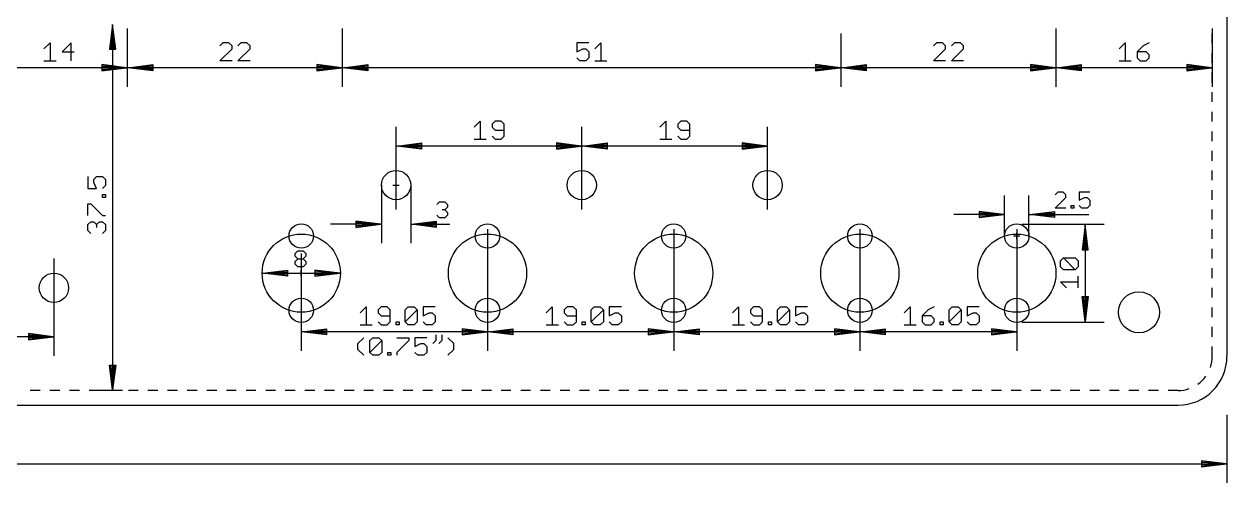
# Model space of a CAD drawing. Extents: x -7 to 590, y -63 to 445.
# Drawn here: x 166.9 to 290, y -9.4 to 37.5 of the extents above; entities that cross this region are included whole.
import ezdxf

# ---------------------------------------------------------------- set-up
doc = ezdxf.new("R2010")
doc.units = 0
for name, color, linetype in [('137', 1, 'CONTINUOUS'), ('20', 7, 'CONTINUOUS'), ('47', 2, 'CONTINUOUS')]:
    doc.layers.add(name, color=color, linetype=linetype)

msp = doc.modelspace()

# ---------------------------------------------------------------- linework, layer by layer
at = {"layer": '137'}
for p, q in [((170, 13.5), (170, 3.55)), ((169.935, 5.5), (84.565, 5.5)), ((169.935, 5.5), (167.4, 5.8192)), ((167.4, 5.8192), (167.4, 5.1808)), ((169.935, 5.5), (167.4, 5.76)), ((169.935, 5.5), (167.4, 5.63)), ((167.4, 5.1808), (169.935, 5.5)), ((167.4, 5.37), (169.935, 5.5)), ((167.4, 5.24), (169.935, 5.5))]:
    msp.add_line(p, q, dxfattribs=at)
msp.add_circle((170, 10.5), 1.5, dxfattribs=at)
at = {"layer": '20'}
for p, q in [((290, 76.5), (290, 3.5)), ((288.5, 35.5), (288.5, 36.5)), ((288.5, 33.5), (288.5, 34.5)), ((288.5, 31.5), (288.5, 32.5)), ((288.5, 29.5), (288.5, 30.5)), ((288.5, 27.5), (288.5, 28.5)), ((288.5, 25.5), (288.5, 26.5)), ((288.5, 23.5), (288.5, 24.5)), ((288.5, 21.5), (288.5, 22.5)), ((288.5, 19.5), (288.5, 20.5)), ((288.5, 17.5), (288.5, 18.5)), ((288.5, 15.5), (288.5, 16.5)), ((288.5, 13.5), (288.5, 14.5)), ((288.5, 11.5), (288.5, 12.5)), ((288.5, 9.5), (288.5, 10.5)), ((288.5, 7.5), (288.5, 8.5)), ((288.5, 5.5), (288.5, 6.5)), ((288.5, 3.5), (288.5, 4.5)), ((168.5857, 0), (167.5786, 0)), ((170.5929, 0), (169.5857, 0)), ((172.6, 0), (171.5929, 0)), ((174.6071, 0), (173.6, 0)), ((176.6143, 0), (175.6071, 0)), ((178.6214, 0), (177.6143, 0)), ((180.6286, 0), (179.6214, 0)), ((182.6357, 0), (181.6286, 0)), ((184.6429, 0), (183.6357, 0)), ((186.65, 0), (185.6429, 0)), ((188.6571, 0), (187.65, 0)), ((190.6643, 0), (189.6571, 0)), ((192.6714, 0), (191.6643, 0)), ((194.6786, 0), (193.6714, 0)), ((196.6857, 0), (195.6786, 0)), ((198.6929, 0), (197.6857, 0)), ((200.7, 0), (199.6929, 0)), ((202.7071, 0), (201.7, 0)), ((204.7143, 0), (203.7071, 0)), ((206.7214, 0), (205.7143, 0)), ((208.7286, 0), (207.7214, 0)), ((210.7357, 0), (209.7286, 0)), ((212.7429, 0), (211.7357, 0)), ((214.75, 0), (213.7429, 0)), ((216.7571, 0), (215.75, 0)), ((218.7643, 0), (217.7571, 0)), ((220.7714, 0), (219.7643, 0)), ((222.7786, 0), (221.7714, 0)), ((224.7857, 0), (223.7786, 0)), ((226.7929, 0), (225.7857, 0)), ((228.8, 0), (227.7929, 0)), ((230.8071, 0), (229.8, 0)), ((232.8143, 0), (231.8071, 0)), ((234.8214, 0), (233.8143, 0)), ((236.8286, 0), (235.8214, 0)), ((238.8357, 0), (237.8286, 0)), ((240.8429, 0), (239.8357, 0)), ((242.85, 0), (241.8429, 0)), ((244.8571, 0), (243.85, 0)), ((246.8643, 0), (245.8571, 0)), ((248.8714, 0), (247.8643, 0)), ((250.8786, 0), (249.8714, 0)), ((252.8857, 0), (251.8786, 0)), ((254.8929, 0), (253.8857, 0)), ((256.9, 0), (255.8929, 0)), ((258.9071, 0), (257.9, 0)), ((260.9143, 0), (259.9071, 0)), ((262.9214, 0), (261.9143, 0)), ((264.9286, 0), (263.9214, 0)), ((266.9357, 0), (265.9286, 0)), ((268.9429, 0), (267.9357, 0)), ((270.95, 0), (269.9429, 0)), ((272.9571, 0), (271.95, 0)), ((274.9643, 0), (273.9571, 0)), ((276.9714, 0), (275.9643, 0)), ((278.9786, 0), (277.9714, 0)), ((280.9857, 0), (279.9786, 0)), ((282.9929, 0), (281.9857, 0)), ((285, 0), (283.9929, 0)), ((5, -1.5), (285, -1.5))]:
    msp.add_line(p, q, dxfattribs=at)
for centre, radius in [((205, 21), 1.5), ((224, 21), 1.5), ((243, 21), 1.5), ((195.3, 12), 4), ((195.3, 15.8), 1.25), ((214.35, 12), 4), ((214.35, 15.8), 1.25), ((233.4, 12), 4), ((233.4, 15.8), 1.25), ((252.45, 12), 4), ((252.45, 15.8), 1.25), ((268.5, 12), 4), ((268.5, 15.8), 1.25), ((281, 8), 2.1), ((195.3, 8.2), 1.25), ((214.35, 8.2), 1.25), ((233.4, 8.2), 1.25), ((252.45, 8.2), 1.25), ((268.5, 8.2), 1.25)]:
    msp.add_circle(centre, radius, dxfattribs=at)
for radius, start, end in [(5, 270, 0), (3.5, 340.9135, 0), (3.5, 305.4567, 324.5433), (3.5, 270, 289.0865)]:
    msp.add_arc((285, 3.5), radius, start, end, dxfattribs=at)
at = {"layer": '47'}
for p, q in [((176, 37.435), (175.6808, 34.9)), ((176, 37.435), (175.74, 34.9)), ((176, 37.435), (175.87, 34.9)), ((176, 37.435), (176, 0.065)), ((176.3192, 34.9), (176, 37.435)), ((176.13, 34.9), (176, 37.435)), ((176.26, 34.9), (176, 37.435)), ((177.5, 37), (177.5, 31.05)), ((199.5, 37), (199.5, 31.05)), ((272.5, 37), (272.5, 31.05)), ((288.5, 37), (288.5, 31.05)), ((177.5, 36.5), (177.5, 31.05)), ((250.5, 36.5), (250.5, 31.05)), ((272.5, 36.5), (272.5, 31.05)), ((168.9829, 34.939), (169.5993, 35.5554)), ((169.5993, 35.5554), (169.5993, 33.7062)), ((171.7491, 35.5554), (170.8245, 34.6308)), ((170.8245, 34.6308), (172.0573, 34.6308)), ((171.7491, 33.7062), (171.7491, 35.5554)), ((175.6808, 34.9), (176.3192, 34.9)), ((187.2911, 35.5554), (186.9829, 35.2472)), ((186.9829, 33.7062), (188.2157, 34.939)), ((187.9075, 35.5554), (187.2911, 35.5554)), ((188.2157, 35.2472), (187.9075, 35.5554)), ((188.2157, 34.939), (188.2157, 35.2472)), ((189.1327, 35.5554), (188.8245, 35.2472)), ((188.8245, 33.7062), (190.0573, 34.939)), ((189.7491, 35.5554), (189.1327, 35.5554)), ((190.0573, 35.2472), (189.7491, 35.5554)), ((190.0573, 34.939), (190.0573, 35.2472)), ((199.5, 35.5), (199.5, 31.05)), ((224.7157, 35.5554), (223.4829, 35.5554)), ((223.4829, 35.5554), (223.4829, 34.6308)), ((223.4829, 34.6308), (224.0993, 34.939)), ((224.0993, 34.939), (224.4075, 34.939)), ((224.4075, 34.939), (224.7157, 34.6308)), ((224.7157, 34.6308), (224.7157, 34.0144)), ((225.3245, 34.939), (225.9409, 35.5554)), ((225.9409, 35.5554), (225.9409, 33.7062)), ((250.5, 35), (250.5, 31.05)), ((260.2911, 35.5554), (259.9829, 35.2472)), ((259.9829, 33.7062), (261.2157, 34.939)), ((260.9075, 35.5554), (260.2911, 35.5554)), ((261.2157, 35.2472), (260.9075, 35.5554)), ((261.2157, 34.939), (261.2157, 35.2472)), ((262.1327, 35.5554), (261.8245, 35.2472)), ((261.8245, 33.7062), (263.0573, 34.939)), ((262.7491, 35.5554), (262.1327, 35.5554)), ((263.0573, 35.2472), (262.7491, 35.5554)), ((263.0573, 34.939), (263.0573, 35.2472)), ((278.9829, 34.939), (279.5993, 35.5554)), ((279.5993, 35.5554), (279.5993, 33.7062)), ((281.4409, 35.2472), (280.8245, 34.6308)), ((280.8245, 34.6308), (280.8245, 34.0144)), ((281.7491, 34.6308), (280.8245, 34.6308)), ((282.0573, 35.5554), (281.4409, 35.2472)), ((282.0573, 34.3226), (281.7491, 34.6308)), ((168.9829, 33.7062), (170.2157, 33.7062)), ((177.435, 33), (174.9, 33.3192)), ((174.9, 33.3192), (174.9, 32.6808)), ((177.435, 33), (174.9, 33.26)), ((177.565, 33), (180.1, 33.3192)), ((177.565, 33), (180.1, 33.26)), ((180.1, 33.3192), (180.1, 32.6808)), ((188.2157, 33.7062), (186.9829, 33.7062)), ((190.0573, 33.7062), (188.8245, 33.7062)), ((199.435, 33), (196.9, 33.3192)), ((196.9, 33.3192), (196.9, 32.6808)), ((199.435, 33), (196.9, 33.26)), ((199.565, 33), (202.1, 33.3192)), ((199.565, 33), (202.1, 33.26)), ((202.1, 33.3192), (202.1, 32.6808)), ((223.7911, 33.7062), (223.4829, 34.0144)), ((224.4075, 33.7062), (223.7911, 33.7062)), ((224.7157, 34.0144), (224.4075, 33.7062)), ((225.3245, 33.7062), (226.5573, 33.7062)), ((250.435, 33), (247.9, 33.3192)), ((247.9, 33.3192), (247.9, 32.6808)), ((250.435, 33), (247.9, 33.26)), ((250.565, 33), (253.1, 33.3192)), ((250.565, 33), (253.1, 33.26)), ((253.1, 33.3192), (253.1, 32.6808)), ((261.2157, 33.7062), (259.9829, 33.7062)), ((263.0573, 33.7062), (261.8245, 33.7062)), ((272.435, 33), (269.9, 33.3192)), ((269.9, 33.3192), (269.9, 32.6808)), ((272.435, 33), (269.9, 33.26)), ((272.565, 33), (275.1, 33.3192)), ((272.565, 33), (275.1, 33.26)), ((275.1, 33.3192), (275.1, 32.6808)), ((278.9829, 33.7062), (280.2157, 33.7062)), ((280.8245, 34.0144), (281.1327, 33.7062)), ((281.1327, 33.7062), (281.7491, 33.7062)), ((281.7491, 33.7062), (282.0573, 34.0144)), ((282.0573, 34.0144), (282.0573, 34.3226)), ((288.435, 33), (285.9, 33.3192)), ((285.9, 33.3192), (285.9, 32.6808)), ((288.435, 33), (285.9, 33.26)), ((177.435, 33), (163.565, 33)), ((177.435, 33), (174.9, 33.13)), ((174.9, 32.6808), (177.435, 33)), ((174.9, 32.87), (177.435, 33)), ((174.9, 32.74), (177.435, 33)), ((177.565, 33), (180.1, 33.13)), ((199.435, 33), (177.565, 33)), ((180.1, 32.6808), (177.565, 33)), ((180.1, 32.87), (177.565, 33)), ((180.1, 32.74), (177.565, 33)), ((199.435, 33), (196.9, 33.13)), ((196.9, 32.6808), (199.435, 33)), ((196.9, 32.87), (199.435, 33)), ((196.9, 32.74), (199.435, 33)), ((199.565, 33), (202.1, 33.13)), ((250.435, 33), (199.565, 33)), ((202.1, 32.6808), (199.565, 33)), ((202.1, 32.87), (199.565, 33)), ((202.1, 32.74), (199.565, 33)), ((250.435, 33), (247.9, 33.13)), ((247.9, 32.6808), (250.435, 33)), ((247.9, 32.87), (250.435, 33)), ((247.9, 32.74), (250.435, 33)), ((250.565, 33), (253.1, 33.13)), ((272.435, 33), (250.565, 33)), ((253.1, 32.6808), (250.565, 33)), ((253.1, 32.87), (250.565, 33)), ((253.1, 32.74), (250.565, 33)), ((272.435, 33), (269.9, 33.13)), ((269.9, 32.6808), (272.435, 33)), ((269.9, 32.87), (272.435, 33)), ((269.9, 32.74), (272.435, 33)), ((272.565, 33), (275.1, 33.13)), ((288.435, 33), (272.565, 33)), ((275.1, 32.6808), (272.565, 33)), ((275.1, 32.87), (272.565, 33)), ((275.1, 32.74), (272.565, 33)), ((288.435, 33), (285.9, 33.13)), ((285.9, 32.6808), (288.435, 33)), ((285.9, 32.87), (288.435, 33)), ((285.9, 32.74), (288.435, 33)), ((212.9829, 26.939), (213.5993, 27.5554)), ((213.5993, 27.5554), (213.5993, 25.7062)), ((215.1327, 27.5554), (214.8245, 27.2472)), ((214.8245, 27.2472), (214.8245, 26.939)), ((215.7491, 27.5554), (215.1327, 27.5554)), ((216.0573, 27.2472), (215.7491, 27.5554)), ((216.0573, 26.0144), (216.0573, 27.2472)), ((231.9829, 26.939), (232.5993, 27.5554)), ((232.5993, 27.5554), (232.5993, 25.7062)), ((234.1327, 27.5554), (233.8245, 27.2472)), ((233.8245, 27.2472), (233.8245, 26.939)), ((234.7491, 27.5554), (234.1327, 27.5554)), ((235.0573, 27.2472), (234.7491, 27.5554)), ((235.0573, 26.0144), (235.0573, 27.2472)), ((205, 18.5), (205, 26.95)), ((214.8245, 26.939), (215.1327, 26.6308)), ((214.8245, 26.0144), (215.1327, 25.7062)), ((215.1327, 26.6308), (216.0573, 26.6308)), ((215.7491, 25.7062), (216.0573, 26.0144)), ((224, 18.5), (224, 26.95)), ((224, 18.5), (224, 26.95)), ((233.8245, 26.939), (234.1327, 26.6308)), ((233.8245, 26.0144), (234.1327, 25.7062)), ((234.1327, 26.6308), (235.0573, 26.6308)), ((234.7491, 25.7062), (235.0573, 26.0144)), ((243, 18.5), (243, 26.95)), ((205.065, 25), (207.6, 25.3192)), ((205.065, 25), (207.6, 25.26)), ((205.065, 25), (207.6, 25.13)), ((223.935, 25), (205.065, 25)), ((207.6, 24.6808), (205.065, 25)), ((207.6, 24.87), (205.065, 25)), ((207.6, 24.74), (205.065, 25)), ((207.6, 25.3192), (207.6, 24.6808)), ((212.9829, 25.7062), (214.2157, 25.7062)), ((215.1327, 25.7062), (215.7491, 25.7062)), ((223.935, 25), (221.4, 25.3192)), ((221.4, 25.3192), (221.4, 24.6808)), ((223.935, 25), (221.4, 25.26)), ((223.935, 25), (221.4, 25.13)), ((221.4, 24.6808), (223.935, 25)), ((221.4, 24.87), (223.935, 25)), ((221.4, 24.74), (223.935, 25)), ((224.065, 25), (226.6, 25.3192)), ((224.065, 25), (226.6, 25.26)), ((224.065, 25), (226.6, 25.13)), ((242.935, 25), (224.065, 25)), ((226.6, 24.6808), (224.065, 25)), ((226.6, 24.87), (224.065, 25)), ((226.6, 24.74), (224.065, 25)), ((226.6, 25.3192), (226.6, 24.6808)), ((231.9829, 25.7062), (233.2157, 25.7062)), ((234.1327, 25.7062), (234.7491, 25.7062)), ((242.935, 25), (240.4, 25.3192)), ((240.4, 25.3192), (240.4, 24.6808)), ((242.935, 25), (240.4, 25.26)), ((242.935, 25), (240.4, 25.13)), ((240.4, 24.6808), (242.935, 25)), ((240.4, 24.87), (242.935, 25)), ((240.4, 24.74), (242.935, 25)), ((173.4701, 21.8651), (173.4701, 20.6662)), ((174.0695, 21.5654), (174.3692, 21.8651)), ((174.0695, 21.2656), (174.0695, 21.5654)), ((174.3692, 20.6662), (174.0695, 21.2656)), ((174.3692, 21.8651), (174.9687, 21.8651)), ((174.9687, 21.8651), (175.2684, 21.5654)), ((175.2684, 20.9659), (174.9687, 20.6662)), ((175.2684, 21.5654), (175.2684, 20.9659)), ((203.5, 21), (203.5, 15.05)), ((204.6808, 21), (205.3192, 21)), ((205, 20.6808), (205, 21.3192)), ((206.5, 21), (206.5, 15.05)), ((173.4701, 20.6662), (174.3692, 20.6662)), ((174.9687, 19.7454), (174.9687, 20.0451)), ((174.9687, 20.0451), (175.2684, 20.0451)), ((175.2684, 19.7454), (174.9687, 19.7454)), ((175.2684, 20.0451), (175.2684, 19.7454)), ((267.25, 15.8), (267.25, 19.95)), ((269.75, 15.8), (269.75, 19.95)), ((272.6974, 20.2777), (272.4262, 20.0065)), ((272.4262, 18.6507), (273.5109, 19.7354)), ((273.2397, 20.2777), (272.6974, 20.2777)), ((273.5109, 20.0065), (273.2397, 20.2777)), ((273.5109, 19.7354), (273.5109, 20.0065)), ((275.9666, 20.2777), (274.8819, 20.2777)), ((274.8819, 20.2777), (274.8819, 19.4642)), ((274.8819, 19.4642), (275.4243, 19.7354)), ((275.4243, 19.7354), (275.6954, 19.7354)), ((275.6954, 19.7354), (275.9666, 19.4642)), ((173.4701, 17.9038), (173.4701, 19.1027)), ((173.4701, 19.1027), (173.7698, 19.1027)), ((173.7698, 19.1027), (174.9687, 17.9038)), ((209.1762, 19.0065), (209.4474, 19.2777)), ((209.4474, 19.2777), (209.9897, 19.2777)), ((209.9897, 18.4642), (209.7185, 18.4642)), ((209.9897, 19.2777), (210.2609, 19.0065)), ((210.2609, 18.7354), (209.9897, 18.4642)), ((209.9897, 18.4642), (210.2609, 18.193)), ((210.2609, 19.0065), (210.2609, 18.7354)), ((273.5109, 18.6507), (272.4262, 18.6507)), ((274.0634, 18.6507), (274.0634, 18.9219)), ((274.0634, 18.9219), (274.3345, 18.9219)), ((274.3345, 18.6507), (274.0634, 18.6507)), ((274.3345, 18.9219), (274.3345, 18.6507)), ((275.1531, 18.6507), (274.8819, 18.9219)), ((275.6954, 18.6507), (275.1531, 18.6507)), ((275.9666, 18.9219), (275.6954, 18.6507)), ((275.9666, 19.4642), (275.9666, 18.9219)), ((173.4701, 16.9614), (173.7698, 17.2612)), ((173.7698, 17.2612), (174.0695, 17.2612)), ((174.0695, 17.2612), (174.3692, 16.9614)), ((174.3692, 16.9614), (174.669, 17.2612)), ((174.669, 17.2612), (174.9687, 17.2612)), ((174.9687, 17.9038), (175.2684, 17.9038)), ((174.9687, 17.2612), (175.2684, 16.9614)), ((203.435, 17), (200.9, 17.3192)), ((200.9, 17.3192), (200.9, 16.6808)), ((203.435, 17), (200.9, 17.26)), ((206.565, 17), (209.1, 17.3192)), ((206.565, 17), (209.1, 17.26)), ((209.1, 17.3192), (209.1, 16.6808)), ((209.4474, 17.6507), (209.1762, 17.9219)), ((209.9897, 17.6507), (209.4474, 17.6507)), ((210.2609, 17.9219), (209.9897, 17.6507)), ((210.2609, 18.193), (210.2609, 17.9219)), ((267.185, 18), (262.05, 18)), ((267.185, 18), (264.65, 18.3192)), ((264.65, 18.3192), (264.65, 17.6808)), ((267.185, 18), (264.65, 18.26)), ((267.185, 18), (264.65, 18.13)), ((264.65, 17.6808), (267.185, 18)), ((264.65, 17.87), (267.185, 18)), ((264.65, 17.74), (267.185, 18)), ((269.815, 18), (272.35, 18.3192)), ((269.815, 18), (272.35, 18.26)), ((269.815, 18), (272.35, 18.13)), ((269.815, 18), (275.8846, 18)), ((272.35, 17.6808), (269.815, 18)), ((272.35, 17.87), (269.815, 18)), ((272.35, 17.74), (269.815, 18)), ((272.35, 18.3192), (272.35, 17.6808)), ((173.4701, 16.362), (173.4701, 16.9614)), ((173.7698, 16.0623), (173.4701, 16.362)), ((174.3692, 16.9614), (174.3692, 16.6617)), ((175.2684, 16.362), (174.9687, 16.0623)), ((175.2684, 16.9614), (175.2684, 16.362)), ((203.435, 17), (198.3, 17)), ((203.435, 17), (200.9, 17.13)), ((200.9, 16.6808), (203.435, 17)), ((200.9, 16.87), (203.435, 17)), ((200.9, 16.74), (203.435, 17)), ((206.565, 17), (209.1, 17.13)), ((206.565, 17), (210.5103, 17)), ((209.1, 16.6808), (206.565, 17)), ((209.1, 16.87), (206.565, 17)), ((209.1, 16.74), (206.565, 17)), ((214.35, 16.5), (214.35, 4.05)), ((233.4, 16.5), (233.4, 4.05)), ((252.45, 16.5), (252.45, 4.05)), ((268.5, 16.5), (268.5, 4.05)), ((268.5, 15.4808), (268.5, 16.1192)), ((269, 17), (277.45, 17)), ((275.5, 16.935), (275.1808, 14.4)), ((275.5, 16.935), (275.24, 14.4)), ((275.5, 16.935), (275.37, 14.4)), ((275.5, 16.935), (275.5, 7.065)), ((275.8192, 14.4), (275.5, 16.935)), ((275.63, 14.4), (275.5, 16.935)), ((275.76, 14.4), (275.5, 16.935)), ((268.1808, 15.8), (268.8192, 15.8)), ((194.6711, 14.0065), (194.9422, 14.2777)), ((194.6711, 13.7354), (194.6711, 14.0065)), ((194.9422, 13.4642), (194.6711, 13.7354)), ((194.9422, 14.2777), (195.4846, 14.2777)), ((195.3, 14), (195.3, 4.05)), ((195.4846, 14.2777), (195.7557, 14.0065)), ((195.7557, 13.7354), (195.4846, 13.4642)), ((195.7557, 14.0065), (195.7557, 13.7354)), ((214.35, 14), (214.35, 4.05)), ((233.4, 14), (233.4, 4.05)), ((252.45, 14), (252.45, 4.05)), ((272.9701, 13.2491), (273.2698, 13.5488)), ((273.2698, 13.5488), (274.4687, 13.5488)), ((274.4687, 12.3499), (273.2698, 13.5488)), ((274.4687, 13.5488), (274.7684, 13.2491)), ((275.1808, 14.4), (275.8192, 14.4)), ((191.365, 12), (193.9, 12.3192)), ((193.9, 12.3192), (193.9, 11.6808)), ((194.6711, 13.193), (194.9422, 13.4642)), ((194.6711, 12.9219), (194.6711, 13.193)), ((194.9422, 12.6507), (194.6711, 12.9219)), ((194.9422, 13.4642), (195.4846, 13.4642)), ((195.4846, 12.6507), (194.9422, 12.6507)), ((195.3, 11.6808), (195.3, 12.3192)), ((195.4846, 13.4642), (195.7557, 13.193)), ((195.7557, 12.9219), (195.4846, 12.6507)), ((195.7557, 13.193), (195.7557, 12.9219)), ((199.235, 12), (196.7, 12.3192)), ((196.7, 12.3192), (196.7, 11.6808)), ((272.9701, 12.6496), (272.9701, 13.2491)), ((273.2698, 12.3499), (272.9701, 12.6496)), ((274.4687, 12.3499), (273.2698, 12.3499)), ((274.7684, 12.6496), (274.4687, 12.3499)), ((274.7684, 13.2491), (274.7684, 12.6496)), ((191.3, 12), (191.3, 12)), ((191.365, 12), (193.9, 12.26)), ((191.365, 12), (193.9, 12.13)), ((191.365, 12), (199.235, 12)), ((193.9, 11.6808), (191.365, 12)), ((193.9, 11.87), (191.365, 12)), ((193.9, 11.74), (191.365, 12)), ((194.9808, 12), (195.6192, 12)), ((199.235, 12), (196.7, 12.26)), ((199.235, 12), (196.7, 12.13)), ((196.7, 11.6808), (199.235, 12)), ((196.7, 11.87), (199.235, 12)), ((196.7, 11.74), (199.235, 12)), ((199.3, 12), (199.3, 12)), ((273.5695, 10.5083), (272.9701, 11.1078)), ((272.9701, 11.1078), (274.7684, 11.1078)), ((274.7684, 10.5083), (274.7684, 11.7072)), ((275.5, 7.065), (275.1808, 9.6)), ((275.1808, 9.6), (275.8192, 9.6)), ((275.5, 7.065), (275.24, 9.6)), ((275.5, 7.065), (275.37, 9.6)), ((275.8192, 9.6), (275.5, 7.065)), ((275.63, 9.6), (275.5, 7.065)), ((275.76, 9.6), (275.5, 7.065)), ((201.3175, 7.939), (201.9339, 8.5554)), ((201.9339, 8.5554), (201.9339, 6.7062)), ((203.4672, 8.5554), (203.159, 8.2472)), ((203.159, 8.2472), (203.159, 7.939)), ((203.159, 7.939), (203.4672, 7.6308)), ((204.0836, 8.5554), (203.4672, 8.5554)), ((203.4672, 7.6308), (204.3918, 7.6308)), ((204.3918, 8.2472), (204.0836, 8.5554)), ((204.3918, 7.0144), (204.3918, 8.2472)), ((205.9214, 8.2472), (206.2296, 8.5554)), ((205.9214, 7.0144), (205.9214, 8.2472)), ((205.9214, 7.0144), (207.1542, 8.2472)), ((206.2296, 8.5554), (206.846, 8.5554)), ((206.846, 8.5554), (207.1542, 8.2472)), ((207.1542, 8.2472), (207.1542, 7.0144)), ((208.9957, 8.5554), (207.763, 8.5554)), ((207.763, 8.5554), (207.763, 7.6308)), ((207.763, 7.6308), (208.3794, 7.939)), ((208.3794, 7.939), (208.6876, 7.939)), ((208.6876, 7.939), (208.9957, 7.6308)), ((208.9957, 7.6308), (208.9957, 7.0144)), ((220.3675, 7.939), (220.9839, 8.5554)), ((220.9839, 8.5554), (220.9839, 6.7062)), ((222.5172, 8.5554), (222.209, 8.2472)), ((222.209, 8.2472), (222.209, 7.939)), ((222.209, 7.939), (222.5172, 7.6308)), ((223.1336, 8.5554), (222.5172, 8.5554)), ((222.5172, 7.6308), (223.4418, 7.6308)), ((223.4418, 8.2472), (223.1336, 8.5554)), ((223.4418, 7.0144), (223.4418, 8.2472)), ((224.9714, 8.2472), (225.2796, 8.5554)), ((224.9714, 7.0144), (224.9714, 8.2472)), ((224.9714, 7.0144), (226.2042, 8.2472)), ((225.2796, 8.5554), (225.896, 8.5554)), ((225.896, 8.5554), (226.2042, 8.2472)), ((226.2042, 8.2472), (226.2042, 7.0144)), ((228.0457, 8.5554), (226.813, 8.5554)), ((226.813, 8.5554), (226.813, 7.6308)), ((226.813, 7.6308), (227.4294, 7.939)), ((227.4294, 7.939), (227.7375, 7.939)), ((227.7375, 7.939), (228.0457, 7.6308)), ((228.0457, 7.6308), (228.0457, 7.0144)), ((239.4175, 7.939), (240.0339, 8.5554)), ((240.0339, 8.5554), (240.0339, 6.7062)), ((241.5672, 8.5554), (241.259, 8.2472)), ((241.259, 8.2472), (241.259, 7.939)), ((241.259, 7.939), (241.5672, 7.6308)), ((242.1836, 8.5554), (241.5672, 8.5554)), ((241.5672, 7.6308), (242.4918, 7.6308)), ((242.4918, 8.2472), (242.1836, 8.5554)), ((242.4918, 7.0144), (242.4918, 8.2472)), ((244.0214, 8.2472), (244.3296, 8.5554)), ((244.0214, 7.0144), (244.0214, 8.2472)), ((244.0214, 7.0144), (245.2542, 8.2472)), ((244.3296, 8.5554), (244.946, 8.5554)), ((244.946, 8.5554), (245.2542, 8.2472)), ((245.2542, 8.2472), (245.2542, 7.0144)), ((247.0957, 8.5554), (245.863, 8.5554)), ((245.863, 8.5554), (245.863, 7.6308)), ((245.863, 7.6308), (246.4794, 7.939)), ((246.4794, 7.939), (246.7876, 7.939)), ((246.7876, 7.939), (247.0957, 7.6308)), ((247.0957, 7.6308), (247.0957, 7.0144)), ((256.9675, 7.939), (257.5839, 8.5554)), ((257.5839, 8.5554), (257.5839, 6.7062)), ((259.4254, 8.2472), (258.809, 7.6308)), ((258.809, 7.6308), (258.809, 7.0144)), ((259.7336, 7.6308), (258.809, 7.6308)), ((260.0418, 8.5554), (259.4254, 8.2472)), ((260.0418, 7.3226), (259.7336, 7.6308)), ((261.5714, 8.2472), (261.8796, 8.5554)), ((261.5714, 7.0144), (261.5714, 8.2472)), ((261.5714, 7.0144), (262.8042, 8.2472)), ((261.8796, 8.5554), (262.496, 8.5554)), ((262.496, 8.5554), (262.8042, 8.2472)), ((262.8042, 8.2472), (262.8042, 7.0144)), ((264.6457, 8.5554), (263.413, 8.5554)), ((263.413, 8.5554), (263.413, 7.6308)), ((263.413, 7.6308), (264.0294, 7.939)), ((264.0294, 7.939), (264.3376, 7.939)), ((264.3376, 7.939), (264.6457, 7.6308)), ((264.6457, 7.6308), (264.6457, 7.0144)), ((195.365, 6), (197.9, 6.3192)), ((195.365, 6), (197.9, 6.26)), ((197.9, 6.3192), (197.9, 5.6808)), ((201.3175, 6.7062), (202.5502, 6.7062)), ((203.159, 7.0144), (203.4672, 6.7062)), ((203.4672, 6.7062), (204.0836, 6.7062)), ((204.0836, 6.7062), (204.3918, 7.0144)), ((205.0006, 6.7062), (205.0006, 7.0144)), ((205.0006, 7.0144), (205.3088, 7.0144)), ((205.3088, 6.7062), (205.0006, 6.7062)), ((205.3088, 7.0144), (205.3088, 6.7062)), ((206.2296, 6.7062), (205.9214, 7.0144)), ((206.846, 6.7062), (206.2296, 6.7062)), ((207.1542, 7.0144), (206.846, 6.7062)), ((208.0712, 6.7062), (207.763, 7.0144)), ((208.6876, 6.7062), (208.0712, 6.7062)), ((208.9957, 7.0144), (208.6876, 6.7062)), ((214.285, 6), (211.75, 6.3192)), ((211.75, 6.3192), (211.75, 5.6808)), ((214.285, 6), (211.75, 6.26)), ((214.415, 6), (216.95, 6.3192)), ((214.415, 6), (216.95, 6.26)), ((216.95, 6.3192), (216.95, 5.6808)), ((220.3675, 6.7062), (221.6002, 6.7062)), ((222.209, 7.0144), (222.5172, 6.7062)), ((222.5172, 6.7062), (223.1336, 6.7062)), ((223.1336, 6.7062), (223.4418, 7.0144)), ((224.0506, 6.7062), (224.0506, 7.0144)), ((224.0506, 7.0144), (224.3588, 7.0144)), ((224.3588, 6.7062), (224.0506, 6.7062)), ((224.3588, 7.0144), (224.3588, 6.7062)), ((225.2796, 6.7062), (224.9714, 7.0144)), ((225.896, 6.7062), (225.2796, 6.7062)), ((226.2042, 7.0144), (225.896, 6.7062)), ((227.1212, 6.7062), (226.813, 7.0144)), ((227.7375, 6.7062), (227.1212, 6.7062)), ((228.0457, 7.0144), (227.7375, 6.7062)), ((233.335, 6), (230.8, 6.3192)), ((230.8, 6.3192), (230.8, 5.6808)), ((233.335, 6), (230.8, 6.26)), ((233.465, 6), (236, 6.3192)), ((233.465, 6), (236, 6.26)), ((236, 6.3192), (236, 5.6808)), ((239.4175, 6.7062), (240.6502, 6.7062)), ((241.259, 7.0144), (241.5672, 6.7062)), ((241.5672, 6.7062), (242.1836, 6.7062)), ((242.1836, 6.7062), (242.4918, 7.0144)), ((243.1006, 6.7062), (243.1006, 7.0144)), ((243.1006, 7.0144), (243.4088, 7.0144)), ((243.4088, 6.7062), (243.1006, 6.7062)), ((243.4088, 7.0144), (243.4088, 6.7062)), ((244.3296, 6.7062), (244.0214, 7.0144)), ((244.946, 6.7062), (244.3296, 6.7062)), ((245.2542, 7.0144), (244.946, 6.7062)), ((246.1712, 6.7062), (245.863, 7.0144)), ((246.7876, 6.7062), (246.1712, 6.7062)), ((247.0957, 7.0144), (246.7876, 6.7062)), ((252.385, 6), (249.85, 6.3192)), ((249.85, 6.3192), (249.85, 5.6808)), ((252.385, 6), (249.85, 6.26)), ((252.515, 6), (255.05, 6.3192)), ((252.515, 6), (255.05, 6.26)), ((255.05, 6.3192), (255.05, 5.6808)), ((256.9675, 6.7062), (258.2002, 6.7062)), ((258.809, 7.0144), (259.1172, 6.7062)), ((259.1172, 6.7062), (259.7336, 6.7062)), ((259.7336, 6.7062), (260.0418, 7.0144)), ((260.0418, 7.0144), (260.0418, 7.3226)), ((260.6506, 6.7062), (260.6506, 7.0144)), ((260.6506, 7.0144), (260.9588, 7.0144)), ((260.9588, 6.7062), (260.6506, 6.7062)), ((260.9588, 7.0144), (260.9588, 6.7062)), ((261.8796, 6.7062), (261.5714, 7.0144)), ((262.496, 6.7062), (261.8796, 6.7062)), ((262.8042, 7.0144), (262.496, 6.7062)), ((263.7212, 6.7062), (263.413, 7.0144)), ((264.3376, 6.7062), (263.7212, 6.7062)), ((264.6457, 7.0144), (264.3376, 6.7062)), ((268.435, 6), (265.9, 6.3192)), ((265.9, 6.3192), (265.9, 5.6808)), ((268.435, 6), (265.9, 6.26)), ((269, 7), (277.45, 7)), ((195.365, 6), (197.9, 6.13)), ((214.285, 6), (195.365, 6)), ((197.9, 5.6808), (195.365, 6)), ((197.9, 5.87), (195.365, 6)), ((197.9, 5.74), (195.365, 6)), ((201.1016, 4.8005), (201.701, 5.3999)), ((202.3293, 5.1002), (202.629, 5.3999)), ((202.3293, 3.9013), (202.3293, 5.1002)), ((202.3293, 3.9013), (203.5282, 5.1002)), ((202.629, 5.3999), (203.2285, 5.3999)), ((203.2285, 5.3999), (203.5282, 5.1002)), ((203.5282, 5.1002), (203.5282, 3.9013)), ((205.0917, 5.3999), (206.2906, 5.3999)), ((206.2906, 5.1002), (205.0917, 3.9013)), ((206.2906, 5.3999), (206.2906, 5.1002)), ((208.1321, 5.3999), (206.9332, 5.3999)), ((206.9332, 5.3999), (206.9332, 4.5008)), ((209.0745, 5.1002), (208.7748, 4.8005)), ((209.0745, 5.6997), (209.0745, 5.1002)), ((209.674, 5.1002), (209.3743, 4.8005)), ((209.674, 5.6997), (209.674, 5.1002)), ((210.9089, 4.8005), (210.3095, 5.3999)), ((214.285, 6), (211.75, 6.13)), ((211.75, 5.6808), (214.285, 6)), ((211.75, 5.87), (214.285, 6)), ((211.75, 5.74), (214.285, 6)), ((214.415, 6), (216.95, 6.13)), ((233.335, 6), (214.415, 6)), ((216.95, 5.6808), (214.415, 6)), ((216.95, 5.87), (214.415, 6)), ((216.95, 5.74), (214.415, 6)), ((233.335, 6), (230.8, 6.13)), ((230.8, 5.6808), (233.335, 6)), ((230.8, 5.87), (233.335, 6)), ((230.8, 5.74), (233.335, 6)), ((233.465, 6), (236, 6.13)), ((252.385, 6), (233.465, 6)), ((236, 5.6808), (233.465, 6)), ((236, 5.87), (233.465, 6)), ((236, 5.74), (233.465, 6)), ((252.385, 6), (249.85, 6.13)), ((249.85, 5.6808), (252.385, 6)), ((249.85, 5.87), (252.385, 6)), ((249.85, 5.74), (252.385, 6)), ((252.515, 6), (255.05, 6.13)), ((268.435, 6), (252.515, 6)), ((255.05, 5.6808), (252.515, 6)), ((255.05, 5.87), (252.515, 6)), ((255.05, 5.74), (252.515, 6)), ((268.435, 6), (265.9, 6.13)), ((265.9, 5.6808), (268.435, 6)), ((265.9, 5.87), (268.435, 6)), ((265.9, 5.74), (268.435, 6)), ((201.1016, 4.201), (201.1016, 4.8005)), ((201.701, 3.6016), (201.1016, 4.201)), ((202.629, 3.6016), (202.3293, 3.9013)), ((203.5282, 3.9013), (203.2285, 3.6016)), ((204.1709, 3.6016), (204.1709, 3.9013)), ((204.1709, 3.9013), (204.4706, 3.9013)), ((204.4706, 3.9013), (204.4706, 3.6016)), ((205.0917, 3.9013), (205.0917, 3.6016)), ((206.9332, 4.5008), (207.5327, 4.8005)), ((207.233, 3.6016), (206.9332, 3.9013)), ((207.5327, 4.8005), (207.8324, 4.8005)), ((207.8324, 4.8005), (208.1321, 4.5008)), ((208.1321, 3.9013), (207.8324, 3.6016)), ((208.1321, 4.5008), (208.1321, 3.9013)), ((210.3095, 3.6016), (210.9089, 4.201)), ((210.9089, 4.201), (210.9089, 4.8005)), ((176, 0.065), (175.6808, 2.6)), ((175.6808, 2.6), (176.3192, 2.6)), ((176, 0.065), (175.74, 2.6)), ((176, 0.065), (175.87, 2.6)), ((176.3192, 2.6), (176, 0.065)), ((176.13, 2.6), (176, 0.065)), ((176.26, 2.6), (176, 0.065)), ((203.2285, 3.6016), (202.629, 3.6016)), ((204.4706, 3.6016), (204.1709, 3.6016)), ((207.8324, 3.6016), (207.233, 3.6016)), ((177, 0), (174.05, 0)), ((290, -2.5), (290, -9.45)), ((289.935, -7.5), (287.4, -7.1808)), ((287.4, -7.1808), (287.4, -7.8192)), ((289.935, -7.5), (287.4, -7.24)), ((289.935, -7.5), (287.4, -7.37)), ((0.065, -7.5), (289.935, -7.5)), ((287.4, -7.8192), (289.935, -7.5)), ((287.4, -7.63), (289.935, -7.5)), ((287.4, -7.76), (289.935, -7.5))]:
    msp.add_line(p, q, dxfattribs=at)

doc.saveas('drawing.dxf')
